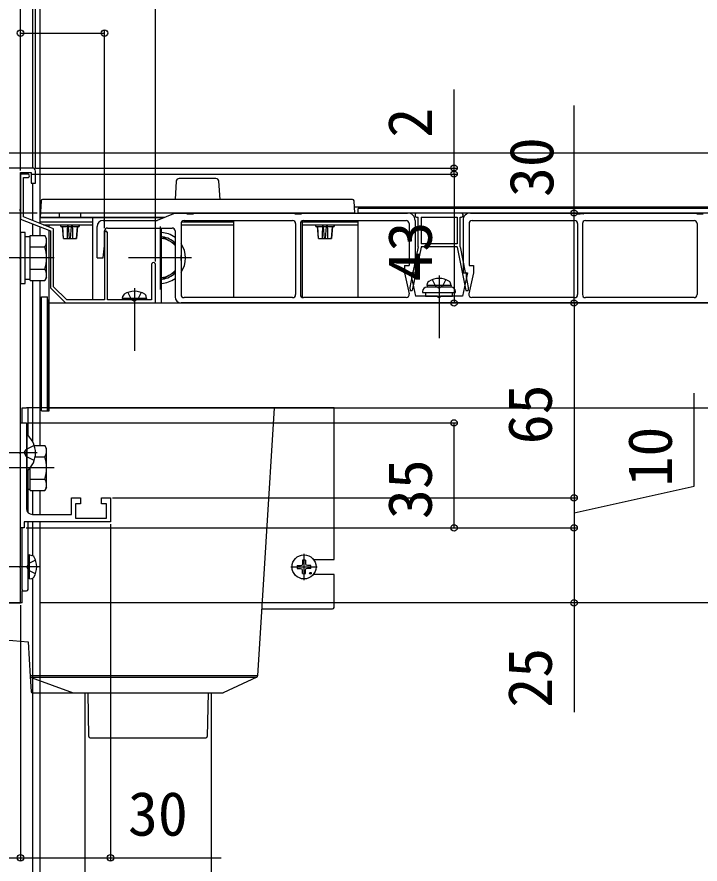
# Model space of a CAD drawing. Units: millimetres, scale not verified. Extents: x -875 to 875, y -1304 to 1297.
# Drawn here: x -389.2 to -161.5, y 297.4 to 579.9 of the extents above; entities that cross this region are included whole.
import ezdxf
from ezdxf.enums import TextEntityAlignment as Align

# ---------------------------------------------------------------- set-up
doc = ezdxf.new("R2010")
doc.units = ezdxf.units.MM
doc.header["$LTSCALE"] = 8
for name, color, linetype in [('0-2_YKK_11', 7, 'Continuous'), ('0-4_YKK_12', 2, 'Continuous'), ('0-5_YKK_13', 4, 'Continuous'), ('0-6_YKK_D', 6, 'Continuous')]:
    doc.layers.add(name, color=color, linetype=linetype)
doc.styles.add('ＭＳ ゴシック', font='')
doc.styles.get('ＭＳ ゴシック').set_extended_font_data('MS Gothic')

msp = doc.modelspace()

# ---------------------------------------------------------------- linework, layer by layer
at = {"layer": '0-2_YKK_11'}
for points in [[(-384, 529.5), (-417.542, 529.5), (-417.725, 529.38), (-418.275, 529.38), (-418.458, 529.5), (-438.542, 529.5), (-438.725, 529.38), (-439.275, 529.38), (-439.458, 529.5), (-447.542, 529.5), (-447.725, 529.38), (-448.275, 529.38), (-448.458, 529.5), (-456, 529.5), (-456, 526.5), (-455.7, 526.2)], [(-414.5, 384.5), (-388, 384.5), (-388, 396.042), (-388.12, 396.225), (-388.12, 396.775), (-388, 396.958), (-388, 434.042), (-388.12, 434.225), (-388.12, 434.775), (-388, 434.958), (-388, 499.042), (-388.12, 499.225), (-388.12, 499.775), (-388, 499.958), (-388, 515.042), (-388.12, 515.225), (-388.12, 515.775), (-388, 515.958), (-388, 528), (-384.4, 528), (-384.4, 524.5), (-383, 524.5), (-383, 528.5)], [(-385.6, 527.5), (-388, 527.5), (-388, 512.5), (-378, 508.5), (-378, 489.5), (-373, 484.5)], [(-344.3, 497.35), (-344.3, 485.5), (-359, 485.5), (-359, 508), (-359.5, 508.5), (-360, 508), (-360, 485.5), (-372.586, 485.5), (-377, 489.914), (-377, 509.177), (-387, 513.177), (-387, 526.3), (-385.6, 526.3)], [(-373, 484.5), (-343, 484.5), (-343, 497.35)], [(-388, 409.5), (-388, 444.5), (-386, 444.5), (-386, 434.958), (-386.12, 434.775), (-386.12, 434.225), (-386, 434.042), (-386, 416)], [(-384, 414), (-371, 414), (-371, 419.5), (-368, 419.5), (-368, 417.5), (-369.7, 417.5), (-369.7, 412.8), (-359.3, 412.8), (-359.3, 417.5), (-361, 417.5), (-361, 419.5), (-358, 419.5), (-358, 411.5), (-386.8, 411.5), (-386.8, 409.5), (-388, 409.5)]]:
    msp.add_lwpolyline(points, dxfattribs=at)
for centre, radius, start, end in [((-384, 528.5), 1, 0.00001, 89.99999), ((-385.6, 526.9), 0.6, 269.99999, 90.00001), ((-343.65, 497.35), 0.65, 359.99999, 180.00001), ((-384, 416), 2, 180.00001, 269.99999)]:
    msp.add_arc(centre, radius, start, end, dxfattribs=at)
at = {"layer": '0-4_YKK_12'}
for p, q in [((-381.5, 510.977), (-381.5, 897.5)), ((-384, 712), (-384, 529.5)), ((-384, 524.51), (-384, 511.977)), ((-381.286, 516.5), (-381.5, 516.5)), ((-381.5, 510.977), (-381.5, 516.5)), ((438, 516.5), (-276.714, 516.5)), ((384, 516), (-275.5, 516)), ((-275.5, 514.5), (-275.5, 516)), ((384, 514.5), (-275.5, 514.5)), ((-340.1, 513), (-381.5, 513)), ((-364, 511.5), (-381.5, 511.5)), ((-317, 511.5), (-334.366, 511.5)), ((-275.5, 511.5), (-294, 511.5)), ((-275.5, 486.3), (-275.5, 512)), ((-384, 510.9), (-384, 507.006)), ((-381.5, 507.006), (-381.5, 509.9)), ((-381.5, 507.006), (-381.5, 509.9)), ((-364, 510.5), (-380.307, 510.5)), ((-378.5, 509.777), (-378.5, 510.5)), ((-378.5, 449.5), (-378.5, 508.7)), ((-317, 510.5), (-334.5, 510.5)), ((-275.5, 510.5), (-294, 510.5)), ((-384, 491.994), (-384, 438.295)), ((-378.5, 484.5), (438, 484.5)), ((-378.5, 449.5), (438, 449.5)), ((-384, 421.994), (-384, 414)), ((-381.5, 414), (-381.5, 421.994)), ((-381.5, 414), (-381.5, 421.994)), ((-384, 411.5), (-384, 400.3)), ((-384, 392.7), (-384, 152))]:
    msp.add_line(p, q, dxfattribs=at)
for points in [[(-381.5, 437.006), (-381.5, 449.5), (-381.5, 491.994)], [(-381.5, 437.006), (-381.5, 449.5), (-381.5, 491.994)], [(-381.5, 152), (-381.5, 354.5), (-381.5, 411.5)], [(290, 384.5), (-283.5, 384.5), (-381.5, 384.5)]]:
    msp.add_lwpolyline(points, dxfattribs=at)
at = {"layer": '0-5_YKK_13'}
for p, q in [((-322.869, 526), (-335.131, 526)), ((-336.129, 525.061), (-336.5, 519)), ((-321.5, 519), (-321.871, 525.061)), ((-381.162, 518.531), (-381.5, 513)), ((-277.337, 519), (-380.663, 519)), ((-276.592, 514.5), (-276.838, 518.531)), ((-276.592, 514.5), (-381.408, 514.5)), ((-375, 513), (-375, 514.5)), ((-368, 514.5), (-368, 513)), ((-336.5, 514.5), (-342.5, 512)), ((-336.5, 514.5), (-333, 514.5)), ((-333, 514.5), (-332.5, 514.2)), ((-332.5, 514.2), (-330.5, 514.2)), ((-330.5, 514.2), (-330, 514.5)), ((-330, 514.5), (-297, 514.5)), ((-297, 514.5), (-296.5, 514.2)), ((-294.5, 514.2), (-294, 514.5)), ((-294, 514.5), (-259, 514.5)), ((-241, 514.5), (-256, 514.5)), ((-238, 514.5), (-203, 514.5)), ((-203, 514.5), (-202.5, 514.2)), ((-202.5, 514.2), (-201.5, 514.2)), ((-200.5, 514.2), (-201.5, 514.2)), ((-200.5, 514.2), (-200, 514.5)), ((-200, 514.5), (-163, 514.5)), ((-163, 514.5), (-162.5, 514.2)), ((-162.5, 514.2), (-160.5, 514.2)), ((-381.5, 513), (-341, 513)), ((-364, 513), (-364, 485.5)), ((-360.5, 512), (-342.5, 512)), ((-341, 512.625), (-341, 513)), ((-333.5, 512), (-297.3, 512)), ((-317, 512), (-317, 486.3)), ((-294, 486.3), (-294, 512)), ((-293.7, 512), (-259.5, 512)), ((-256.5, 514), (-256.5, 513.6)), ((-256.5, 512), (-256.5, 494.5)), ((-256, 513.1), (-255.5, 513.1)), ((-255.5, 503.2), (-255.5, 513.1)), ((-254.5, 513.1), (-254.5, 504.2)), ((-254.5, 513.1), (-242.5, 513.1)), ((-242.5, 513.1), (-242.5, 504.2)), ((-241.5, 503.2), (-241.5, 513.1)), ((-241.5, 513.1), (-241, 513.1)), ((-240.5, 513.6), (-240.5, 514)), ((-240.5, 512), (-240.5, 494.5)), ((-237.5, 512), (-203.3, 512)), ((-199.7, 512), (-163.5, 512)), ((-374.525, 510), (-374.604, 510.5)), ((-374.479, 510), (-374.545, 510.5)), ((-374.525, 510), (-374.479, 510)), ((-373.65, 506), (-374, 510)), ((-373.643, 506), (-373.944, 510)), ((-372.025, 510), (-372.104, 510.5)), ((-372.025, 510), (-370.975, 510)), ((-371.675, 506), (-372.025, 510)), ((-371.325, 506), (-370.975, 510)), ((-370.975, 510), (-370.896, 510.5)), ((-370.649, 510), (-369.056, 510)), ((-369.357, 506), (-369.056, 510)), ((-369, 510), (-369.35, 506)), ((-369.056, 510), (-368.521, 510)), ((-368.521, 510), (-368.455, 510.5)), ((-368.521, 510), (-368.475, 510)), ((-368.396, 510.5), (-368.475, 510)), ((-362.5, 499.5), (-362.5, 510)), ((-360, 503.5), (-360, 508.5)), ((-359, 509.5), (-337.5, 509.5)), ((-341.5, 510), (-341.5, 489)), ((-341, 484.5), (-341, 509.5)), ((-336.5, 508.5), (-336.5, 486.5)), ((-334.5, 511), (-334.5, 487.3)), ((-296.3, 511), (-296.3, 487.3)), ((-294.7, 511), (-294.7, 487.3)), ((-289.525, 510), (-289.604, 510.5)), ((-289.479, 510), (-289.545, 510.5)), ((-289.525, 510), (-289.479, 510)), ((-288.65, 506), (-289, 510)), ((-288.643, 506), (-288.944, 510)), ((-287.025, 510), (-287.104, 510.5)), ((-287.025, 510), (-285.975, 510)), ((-286.675, 506), (-287.025, 510)), ((-286.325, 506), (-285.975, 510)), ((-285.975, 510), (-285.896, 510.5)), ((-285.649, 510), (-284.056, 510)), ((-284.357, 506), (-284.056, 510)), ((-284, 510), (-284.35, 506)), ((-284.056, 510), (-283.521, 510)), ((-283.521, 510), (-283.455, 510.5)), ((-283.521, 510), (-283.475, 510)), ((-283.396, 510.5), (-283.475, 510)), ((-258.5, 511), (-258.5, 497)), ((-238.5, 511), (-238.5, 497)), ((-202.3, 511), (-202.3, 487.3)), ((-200.7, 511), (-200.7, 487.3)), ((-162.5, 511), (-162.5, 487.3)), ((-384.8, 506.55), (-386.4, 506.55)), ((-384.8, 507.006), (-379.881, 507.006)), ((-384.8, 491.994), (-384.8, 507.006)), ((-379.3, 506), (-379.881, 507.006)), ((-379.3, 493), (-379.3, 506)), ((-372.485, 506), (-371.675, 506)), ((-371.675, 506), (-371.325, 506)), ((-371.325, 506), (-370.515, 506)), ((-370.515, 506), (-369.357, 506)), ((-369.357, 506), (-369.35, 506)), ((-336.5, 504.119), (-341, 506.717)), ((-287.485, 506), (-286.675, 506)), ((-286.675, 506), (-286.325, 506)), ((-286.325, 506), (-285.515, 506)), ((-285.515, 506), (-284.357, 506)), ((-284.357, 506), (-284.35, 506)), ((-384.8, 495.5), (-384.8, 503.5)), ((-384.8, 503.253), (-379.881, 503.253)), ((-360.5, 499.5), (-360, 503.5)), ((-254.5, 503.099), (-257.433, 488.7)), ((-255.5, 503.2), (-257.231, 494.7)), ((-242.5, 504.2), (-254.5, 504.2)), ((-242.5, 503.2), (-254.5, 503.2)), ((-254.5, 503.2), (-254.5, 503.099)), ((-242.5, 503.2), (-242.5, 503.099)), ((-242.5, 503.099), (-239.567, 488.7)), ((-241.5, 503.2), (-239.769, 494.7)), ((-376.8, 499.5), (-403.3, 499.5)), ((-362.5, 499.5), (-360.5, 499.5)), ((-331, 499.5), (-352, 499.5)), ((-384.8, 495.747), (-379.881, 495.747)), ((-341, 492.283), (-336.5, 494.881)), ((-260, 497), (-258.5, 497)), ((-260, 497), (-260, 494.5)), ((-260, 494.5), (-258.481, 487.512)), ((-258, 494.5), (-256.5, 494.5)), ((-258, 494.5), (-256.326, 486.8)), ((-257.531, 494.4), (-257.531, 493.227)), ((-239, 494.5), (-240.674, 486.8)), ((-240.5, 494.5), (-239, 494.5)), ((-237, 494.5), (-238.519, 487.512)), ((-238.5, 497), (-237, 497)), ((-237, 497), (-237, 494.5)), ((-386.4, 492.45), (-384.8, 492.45)), ((-384.8, 491.994), (-379.881, 491.994)), ((-379.3, 493), (-379.881, 491.994)), ((-257.531, 493.227), (-258.25, 489.7)), ((-248.5, 493.7), (-248.5, 472.8)), ((-350, 489.4), (-350, 468.5)), ((-258.25, 489.7), (-258.163, 488.7)), ((-258.163, 488.7), (-257.433, 488.7)), ((-252.5, 490.3), (-252.359, 491.102)), ((-244.5, 490.3), (-252.5, 490.3)), ((-252.5, 490.3), (-252.412, 489.8)), ((-244.5, 489.8), (-252.5, 489.8)), ((-244.588, 489.8), (-252.412, 489.8)), ((-244.5, 490.3), (-244.641, 491.102)), ((-244.5, 490.3), (-244.588, 489.8)), ((-239.567, 488.7), (-238.837, 488.7)), ((-238.75, 489.7), (-238.837, 488.7)), ((-381, 486.5), (-379, 486.5)), ((-381, 448.5), (-381, 486.5)), ((-379, 448.5), (-379, 486.5)), ((-354, 486), (-353.859, 486.802)), ((-346, 486), (-354, 486)), ((-354, 486), (-353.912, 485.5)), ((-346, 486), (-346.141, 486.802)), ((-346, 486), (-346.088, 485.5)), ((-297.3, 486.3), (-333.5, 486.3)), ((-259.458, 486.3), (-293.7, 486.3)), ((-249, 486.8), (-256.326, 486.8)), ((-254, 488.3), (-254, 488)), ((-253, 488), (-253, 486.8)), ((-240.674, 486.8), (-248, 486.8)), ((-203.3, 486.3), (-237.542, 486.3)), ((-163.5, 486.3), (-199.7, 486.3)), ((-379, 485.5), (-378.5, 485.5)), ((-379, 485.5), (-379, 448.5)), ((-378.5, 448.5), (-378.5, 485.5)), ((-346.088, 485.5), (-353.912, 485.5)), ((-136.5, 484.5), (-334.5, 484.5)), ((-387.5, 449.5), (-386, 449.5)), ((-387.5, 444.5), (-387.5, 449.5)), ((-333.5, 449.5), (-385.5, 449.5)), ((-303.5, 449.5), (-333.5, 449.5)), ((-303.5, 449.5), (-308.964, 360.168)), ((-284, 449.5), (-303.5, 449.5)), ((-283.5, 449.5), (-284, 449.5)), ((-283.5, 399), (-283.5, 449.5)), ((-381, 448.5), (-379, 448.5)), ((-379, 448.5), (-378.5, 448.5)), ((-386, 440.4), (-386, 428.6)), ((-385.752, 440.4), (-386, 440.4)), ((-385.752, 428.6), (-385.752, 440.4)), ((-386.744, 434.5), (-386.135, 435.645)), ((-383.417, 437), (-386.135, 435.645)), ((-383.419, 437.006), (-379.881, 437.006)), ((-379.3, 436), (-379.881, 437.006)), ((-379.3, 423), (-379.3, 436)), ((-382.5, 434.5), (-396.5, 434.5)), ((-386.744, 434.5), (-386.135, 433.355)), ((-383.417, 432), (-386.135, 433.355)), ((-383.102, 433.253), (-379.881, 433.253)), ((-376.8, 429.5), (-403.3, 429.5)), ((-384.8, 425.5), (-384.8, 429.552)), ((-384.8, 421.994), (-384.8, 429.552)), ((-385.752, 428.6), (-386, 428.6)), ((-385.5, 414.677), (-385.5, 428.821)), ((-384.8, 425.747), (-379.881, 425.747)), ((-386, 422.45), (-384.8, 422.45)), ((-384.8, 421.994), (-379.881, 421.994)), ((-379.3, 423), (-379.881, 421.994)), ((-385.5, 389), (-385.5, 411.5)), ((-387.5, 389), (-387.5, 409.5)), ((-385, 400.5), (-385.5, 400.412)), ((-385.5, 392.588), (-385.5, 400.412)), ((-385, 400.5), (-384.198, 400.359)), ((-385, 392.5), (-385, 400.5)), ((-294, 398.745), (-294.019, 397.637)), ((-293.5, 392.1), (-293.5, 400.9)), ((-293, 398.745), (-292.981, 397.637)), ((-290.377, 399), (-284, 399)), ((-284, 399), (-283.5, 399)), ((-381.6, 396.5), (-402.5, 396.5)), ((-297.9, 396.5), (-289.1, 396.5)), ((-295.745, 397), (-294.637, 397.019)), ((-295.745, 396), (-294.637, 395.981)), ((-294.637, 397.019), (-294.12, 397.12)), ((-294.637, 395.981), (-294.12, 395.88)), ((-294.019, 397.637), (-294.12, 397.12)), ((-294.019, 395.363), (-294.12, 395.88)), ((-292.981, 397.637), (-292.88, 397.12)), ((-292.981, 395.363), (-292.88, 395.88)), ((-292.363, 397.019), (-292.88, 397.12)), ((-292.363, 395.981), (-292.88, 395.88)), ((-291.255, 397), (-292.363, 397.019)), ((-291.255, 396), (-292.363, 395.981)), ((-385, 392.5), (-385.5, 392.588)), ((-385, 392.5), (-384.198, 392.641)), ((-294, 394.255), (-294.019, 395.363)), ((-293, 394.255), (-292.981, 395.363)), ((-284, 394), (-290.378, 394)), ((-387.5, 389), (-387.5, 388.5)), ((-387.5, 388.5), (-386, 388.5)), ((-387.5, 384.5), (-387.5, 388.5)), ((-387.5, 384.5), (-448.001, 384.5)), ((-307.598, 382.5), (-284, 382.5)), ((-447.61, 376.934), (-385.499, 371.5)), ((-385.5, 371.5), (-384.798, 360.024)), ((-308.964, 360.168), (-384.807, 360.168)), ((-384.798, 360.024), (-384.489, 354.969)), ((-384.692, 359.745), (-384.704, 359.761)), ((-384.692, 359.745), (-333.5, 359.745)), ((-333.5, 359.745), (-309.252, 359.745)), ((-309.252, 359.745), (-320.5, 354.5)), ((-383.99, 354.5), (-370.5, 354.5)), ((-366.5, 213.059), (-366.5, 354.5)), ((-365.247, 339.991), (-365.5, 354.5)), ((-333.5, 354.5), (-320.5, 354.5)), ((-325.5, 354.5), (-325.753, 339.991)), ((-324.5, 354.5), (-324.5, 210.5)), ((-364.747, 339.5), (-326.253, 339.5))]:
    msp.add_line(p, q, dxfattribs=at)
for points in [[(-296.5, 514.2), (-295.5, 514.2), (-294.5, 514.2)], [(-374.479, 510), (-373.944, 510), (-372.351, 510)], [(-289.479, 510), (-288.944, 510), (-287.351, 510)], [(-373.65, 506), (-373.643, 506), (-372.485, 506)], [(-288.65, 506), (-288.643, 506), (-287.485, 506)], [(-239.469, 494.4), (-239.469, 493.227), (-238.75, 489.7)], [(-250.758, 492.295), (-249.645, 490.063), (-248.5, 489.454)], [(-246.242, 492.295), (-247.355, 490.063), (-248.5, 489.454)], [(-352.258, 487.995), (-351.145, 485.763), (-350, 485.154)], [(-347.742, 487.995), (-348.855, 485.763), (-350, 485.154)], [(-254, 488), (-243, 488), (-243, 488.3)], [(-253, 486.8), (-244, 486.8), (-244, 488)], [(-385.5, 440.179), (-385.5, 449.5), (-386, 449.5)], [(-383.005, 398.758), (-385.237, 397.645), (-385.846, 396.5)], [(-383.005, 394.242), (-385.237, 395.355), (-385.846, 396.5)], [(-283.5, 383), (-283.5, 394), (-284, 394)], [(-384.47, 359.585), (-370.5, 354.5), (-333.5, 354.5)]]:
    msp.add_lwpolyline(points, dxfattribs=at)
msp.add_lwpolyline([(-388, 508), (-388, 491), (-386.4, 491), (-386.4, 508)], close=True, dxfattribs=at)
for centre, radius in [((-293.5, 396.5), 4), ((-291.379, 394.379), 0.3)]:
    msp.add_circle(centre, radius, dxfattribs=at)
for centre, radius, start, end in [((-335.131, 525), 1, 90, 176.5), ((-322.869, 525), 1, 3.5, 90), ((-380.663, 518.5), 0.5, 90, 176.5), ((-277.337, 518.5), 0.5, 3.5, 90), ((-259, 512), 2.5, 0, 90), ((-256, 514), 0.5, 90, 180), ((-241, 514), 0.5, 0, 90), ((-238, 512), 2.5, 90, 180), ((-360.5, 510), 2, 90, 180), ((-333.5, 511), 1, 90, 180), ((-297.3, 511), 1, 0, 90), ((-293.7, 511), 1, 90, 180), ((-259.5, 511), 1, 0, 90), ((-256, 513.6), 0.5, 180, 270), ((-241, 513.6), 0.5, 270, 0), ((-237.5, 511), 1, 90, 180), ((-203.3, 511), 1, 0, 90), ((-199.7, 511), 1, 90, 180), ((-163.5, 511), 1, 0, 90), ((-359, 508.5), 1, 90, 180), ((-337.5, 508.5), 1, 0, 90), ((-382.623, 505.129), 3.323, 325.61575, 34.38425), ((-341.5, 499.5), 8.5, 53.96812, 86.62771), ((-341.5, 499.5), 6.5, 39.71514, 85.58827), ((-341.5, 499.5), 7.05, 44.82852, 82.78186), ((-391.719, 499.5), 12.419, 342.41205, 17.58795), ((-341.5, 499.5), 8.5, 325.43968, 34.56032), ((-341.5, 499.5), 7.05, 353.17213, 6.82787), ((-382.623, 493.871), 3.323, 325.61575, 34.38425), ((-341.5, 499.5), 6.5, 274.41173, 320.28486), ((-341.5, 499.5), 7.05, 277.21814, 315.17148), ((-257.231, 494.4), 0.3, 90, 180), ((-239.769, 494.4), 0.3, 0, 90), ((-341.5, 499.5), 8.5, 273.37229, 306.03188), ((-251.472, 490.946), 0.9, 122.05588, 170), ((-248.5, 486.2), 6.5, 57.94412, 122.05588), ((-245.528, 490.946), 0.9, 10, 57.94412), ((-252.5, 488.3), 1.5, 90, 180), ((-244.5, 488.3), 1.5, 0, 90), ((-352.972, 486.646), 0.9, 122.05588, 170), ((-350, 481.9), 6.5, 57.94412, 122.05588), ((-347.028, 486.646), 0.9, 10, 57.94412), ((-334.5, 486.5), 2, 180, 270), ((-333.5, 487.3), 1, 180, 270), ((-297.3, 487.3), 1, 270, 0), ((-293.7, 487.3), 1, 180, 270), ((-259.458, 487.3), 1, 270, 12.26477), ((-248.5, 486.8), 0.5, 180, 0), ((-237.542, 487.3), 1, 167.73523, 270), ((-203.3, 487.3), 1, 270, 0), ((-199.7, 487.3), 1, 180, 270), ((-163.5, 487.3), 1, 270, 0), ((-390.7, 434.5), 7.7, 309.98312, 50.01688), ((-382.623, 435.129), 3.323, 325.61575, 34.38425), ((-391.719, 429.5), 12.419, 342.41205, 17.58795), ((-382.623, 423.871), 3.323, 325.61575, 34.38425), ((-385.7, 398.25), 0.2, 359.92103, 0), ((-384.354, 399.472), 0.9, 32.05588, 80), ((-389.1, 396.5), 6.5, 327.94412, 32.05588), ((-293.5, 396.5), 2.3, 77.44414, 102.55586), ((-293.5, 396.5), 2.3, 167.44414, 192.55586), ((-293.5, 396.5), 2.3, 347.44414, 12.55586), ((-384.354, 393.528), 0.9, 280, 327.94412), ((-293.5, 396.5), 2.3, 257.44414, 282.55586), ((-386, 389), 0.5, 270, 0), ((-284, 383), 0.5, 270, 0), ((-384.299, 360.055), 0.5, 183.5, 215.87996), ((-384.299, 360.055), 0.5, 218.21174, 250), ((-309.463, 360.198), 0.5, 295, 356.5), ((-383.99, 355), 0.5, 183.5, 270), ((-364.747, 340), 0.5, 181, 270), ((-326.253, 340), 0.5, 270, 359)]:
    msp.add_arc(centre, radius, start, end, dxfattribs=at)
for centre, major_axis, ratio, start_param, end_param in [((-371.5, 504.001), (0, 11.43), 0.087489, 1.0182613, 1.3950002), ((-371.5, 506.686), (0, 6.314), 0.158384, 0.922237, 1.0182613), ((-371.5, 506.686), (0, 6.314), 0.158384, 5.264924, 5.3609483), ((-371.5, 504.001), (0, 11.43), 0.087489, 4.8881851, 5.264924), ((-286.5, 504.001), (0, 11.43), 0.087489, 1.0182613, 1.3950002), ((-286.5, 506.686), (0, 6.314), 0.158384, 0.922237, 1.0182613), ((-286.5, 506.686), (0, 6.314), 0.158384, 5.264924, 5.3609483), ((-286.5, 504.001), (0, 11.43), 0.087489, 4.8881851, 5.264924)]:
    msp.add_ellipse(centre, major_axis=major_axis, ratio=ratio, start_param=start_param, end_param=end_param, dxfattribs=at)
at = {"layer": '0-6_YKK_D'}
for p, q in [((-383, 529.5), (-383, 655.5)), ((-388, 528.7), (-388, 615.5)), ((-343, 498.35), (-343, 615.5)), ((-388, 574.5), (-360, 574.5)), ((-360, 509.5), (-360, 575.5)), ((-243.5, 529.5), (-243.5, 555.691)), ((451, 534.5), (-764.673, 534.5)), ((-383, 529.5), (-242.5, 529.5)), ((-243.5, 527.5), (-243.5, 529.5)), ((-384.6, 527.5), (-242.5, 527.5)), ((-384.6, 527.5), (-242.5, 527.5)), ((-243.5, 527.5), (-243.5, 523.2)), ((-243.5, 527.5), (-243.5, 484.5)), ((-382.408, 514.5), (-517, 514.5)), ((-203.5, 484.5), (-203.5, 419.5)), ((-385.5, 444.5), (-242.5, 444.5)), ((-243.5, 409.5), (-243.5, 444.5)), ((-357.3, 419.5), (-202.5, 419.5)), ((-203.5, 419.5), (-203.5, 409.5)), ((-358, 410.8), (-358, 298.5)), ((-386.1, 409.5), (-202.5, 409.5)), ((-386.1, 409.5), (-242.5, 409.5)), ((-388, 383.8), (-388, 298.5)), ((-456, 299.5), (-388, 299.5))]:
    msp.add_line(p, q, dxfattribs=at)
for points in [[(-203.5, 484.5), (-203.5, 514.5), (-203.5, 550.391)], [(-203.5, 414.5), (-163.5, 423.397), (-163.5, 454.397)], [(-203.5, 409.5), (-203.5, 384.5), (-203.5, 348.064)], [(-388, 299.5), (-358, 299.5), (-321.109, 299.5)]]:
    msp.add_lwpolyline(points, dxfattribs=at)
for centre in [(-388, 574.5), (-360, 574.5), (-243.5, 529.5), (-243.5, 527.5), (-243.5, 527.5), (-203.5, 514.5), (-243.5, 484.5), (-203.5, 484.5), (-203.5, 484.5), (-243.5, 444.5), (-203.5, 419.5), (-203.5, 419.5), (-243.5, 409.5), (-203.5, 409.5), (-203.5, 409.5), (-203.5, 384.5), (-388, 299.5), (-388, 299.5), (-358, 299.5)]:
    msp.add_circle(centre, 1.075, dxfattribs=at)

# ---------------------------------------------------------------- texts
at = {"layer": '0-6_YKK_D', "style": 'ＭＳ ゴシック'}
for s, p in [('2', (-246.5, 539.623)), ('30', (-206, 519.823)), ('43', (-246.5, 491.682)), ('65', (-206.5, 437.398)), ('10', (-166.5, 423.329)), ('35', (-246.5, 412.455)), ('25', (-206.5, 349.586))]:
    msp.add_text(s, height=14.66, rotation=90, dxfattribs=at).set_placement(p, align=Align.BOTTOM_LEFT)
msp.add_text('30', height=14.66, dxfattribs=at).set_placement((-352.177, 302.5), align=Align.BOTTOM_LEFT)

doc.saveas('drawing.dxf')
